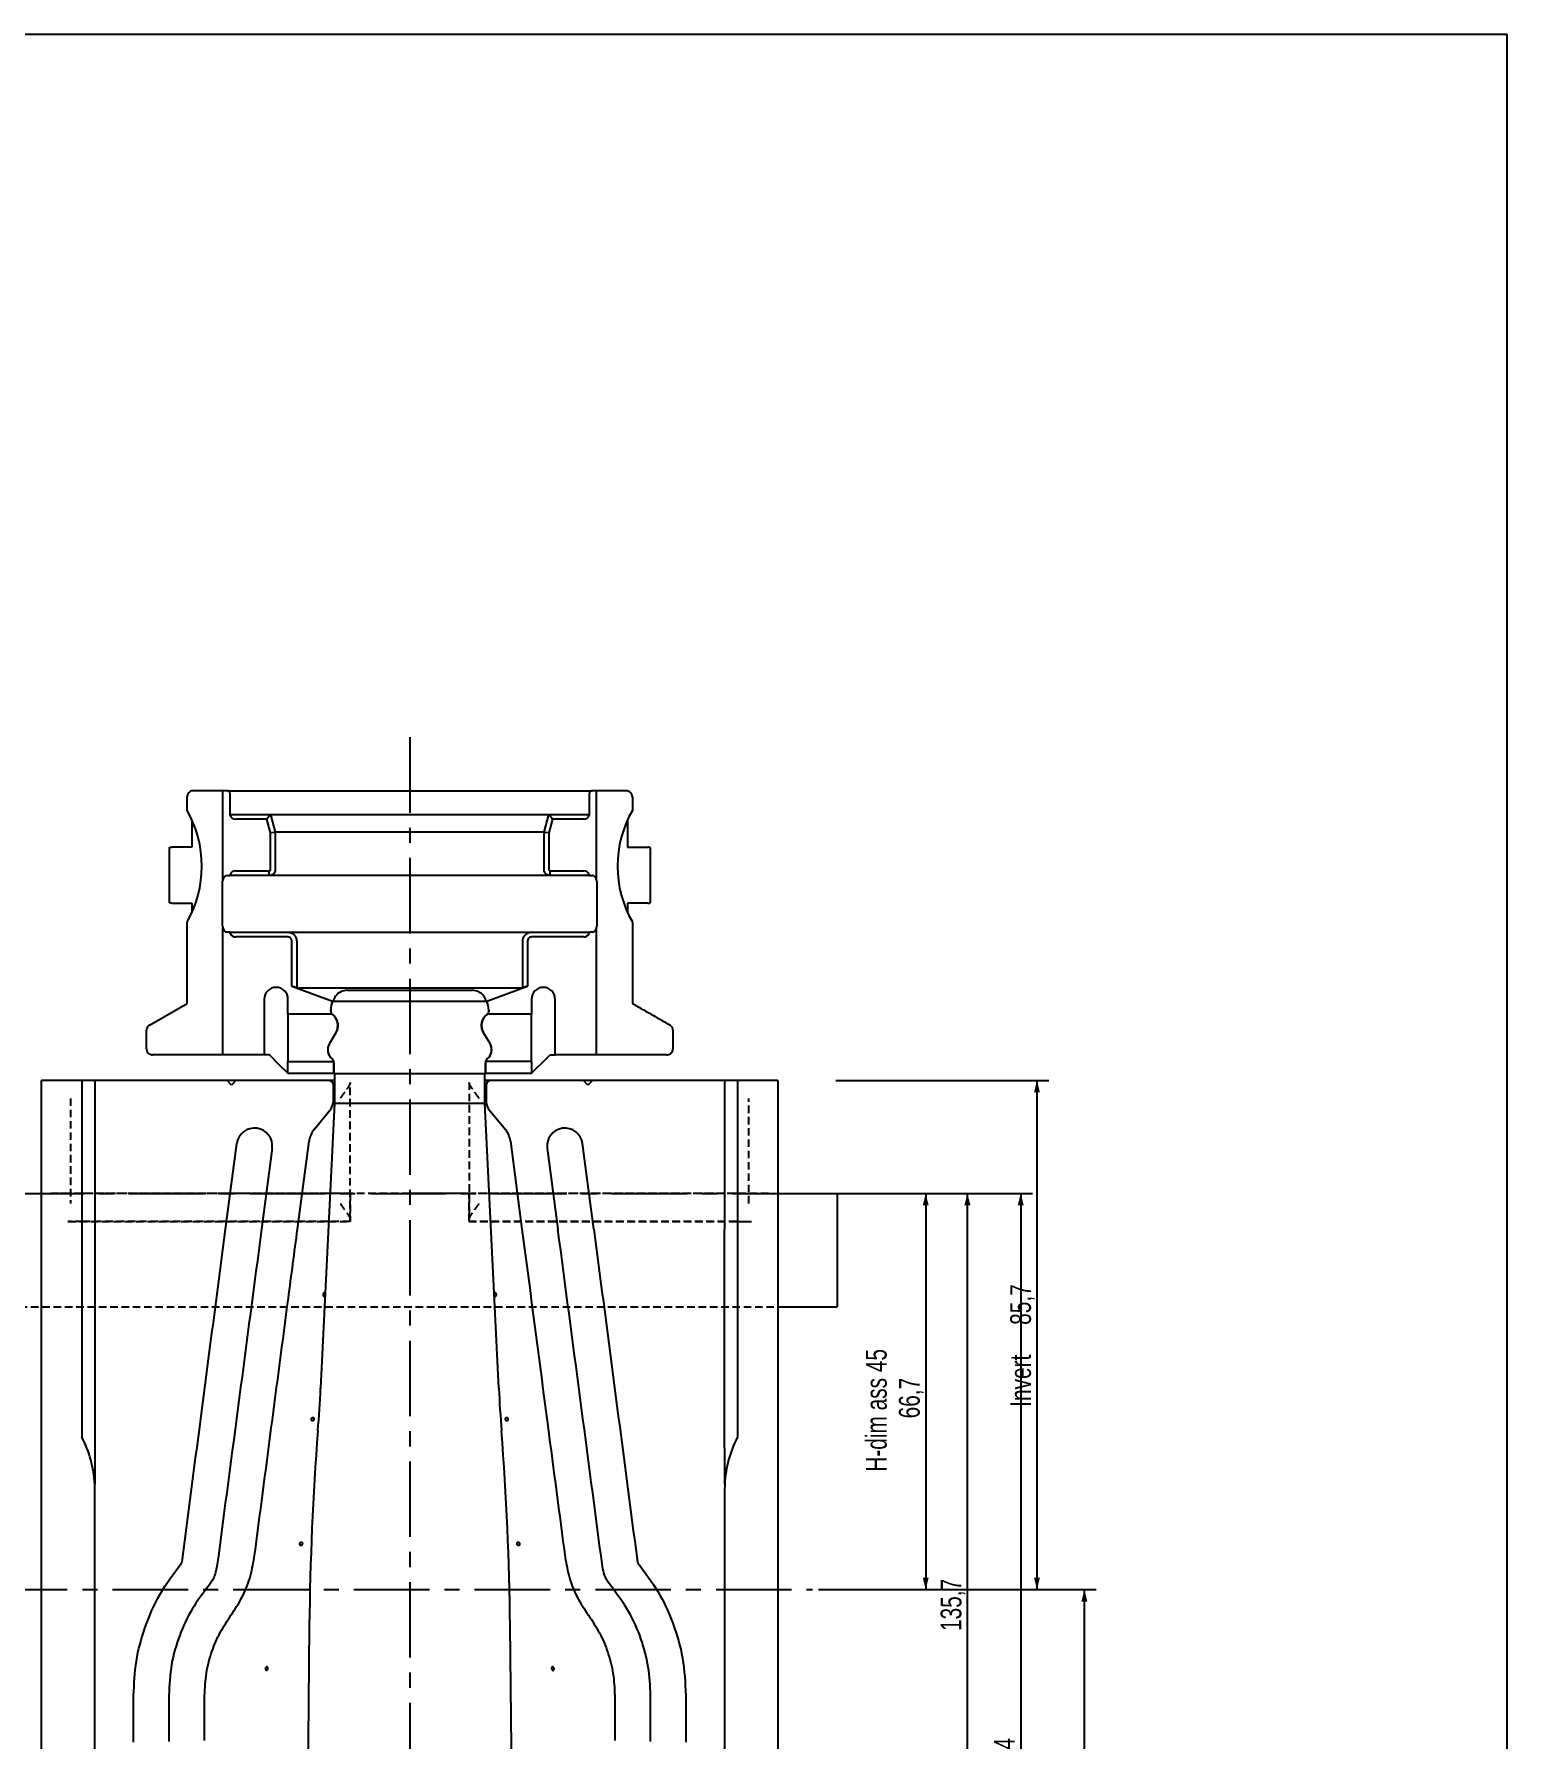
# Model space of a CAD drawing. Header units: millimetres. Extents: x 8 to 832, y 8 to 585.
# Drawn here: x 584 to 832, y 297.8 to 585 of the extents above; entities that cross this region are included whole.
import ezdxf

# ---------------------------------------------------------------- set-up
doc = ezdxf.new("R2010")
doc.units = ezdxf.units.MM
doc.linetypes.add('CENTERX2', pattern=[20.32, 12.7, -2.54, 2.54, -2.54])
doc.linetypes.add('HIDDEN', pattern=[1.905, 1.27, -0.635])
for name, color, linetype in [('CENTERLINE', 4, 'CENTERX2'), ('DIMENSIONS', 2, 'Continuous'), ('HIDDEN', 3, 'HIDDEN')]:
    doc.layers.add(name, color=color, linetype=linetype)
doc.layers.add('OUTLINE', color=7, linetype='Continuous', lineweight=25)
doc.styles.add('SLDTEXTSTYLE0', font='TXT', dxfattribs={"width": 0.75})
doc.dimstyles.new('SLDDIMSTYLE0', dxfattribs={"dimtxt": 3.5, "dimasz": 2, "dimexe": 0, "dimexo": 0.0625, "dimgap": 0.875, "dimtad": 1, "dimrnd": 1e-09, "dimzin": 12, "dimdsep": 46, "dimtxsty": 'SLDTEXTSTYLE0', "dimsah": 1, "dimcen": 0.09, "dimadec": 0, "dimazin": 3, "dimtfac": 1, "dimtofl": 0, "dimtmove": 0, "dimatfit": 3, "dimfxl": 0, "dimfrac": 2, "dimtolj": 1, "dimtzin": 12, "dimarcsym": 0})

# ---------------------------------------------------------------- blocks, each defined once
blk = doc.blocks.new('_D_2')
at = {"layer": 'DIMENSIONS'}
for p, q in [((710.25, 389.81), (736.15, 389.81)), ((734.15, 389.81), (734.15, 323.11)), ((716.11, 323.11), (736.15, 323.11))]:
    blk.add_line(p, q, dxfattribs=at)
for points in [[(734.15, 389.81), (733.65, 387.81), (734.65, 387.81)], [(734.15, 323.11), (734.65, 325.11), (733.65, 325.11)]]:
    blk.add_solid(points, dxfattribs=at)
at = {"layer": 'DIMENSIONS', "char_height": 3.5, "attachment_point": 1, "rotation": 90, "style": 'SLDTEXTSTYLE0'}
for s, insert in [('H-dim ass 45', (724.08, 342.95)), ('66,7', (729.64, 351.94))]:
    blk.add_mtext(s, dxfattribs=dict(at, insert=insert))
blk = doc.blocks.new('_D_5')
at = {"layer": 'DIMENSIONS'}
for p, q in [((716.11, 323.11), (762.87, 323.11)), ((760.87, 115.91), (760.87, 323.11)), ((710.27, 115.91), (762.87, 115.91))]:
    blk.add_line(p, q, dxfattribs=at)
for points in [[(760.87, 323.11), (760.37, 321.11), (761.37, 321.11)], [(760.87, 115.91), (761.37, 117.91), (760.37, 117.91)]]:
    blk.add_solid(points, dxfattribs=at)
at = {"layer": 'DIMENSIONS', "char_height": 3.5, "attachment_point": 1, "rotation": 90, "style": 'SLDTEXTSTYLE0'}
for s, insert in [('max 303', (750.8, 210.48)), ('207,2', (756.35, 213.69))]:
    blk.add_mtext(s, dxfattribs=dict(at, insert=insert))
blk = doc.blocks.new('_D_6')
at = {"layer": 'DIMENSIONS'}
for p, q in [((720.25, 389.81), (752.15, 389.81)), ((750.15, 389.81), (750.15, 243.41)), ((720.25, 243.41), (752.15, 243.41))]:
    blk.add_line(p, q, dxfattribs=at)
for points in [[(750.15, 389.81), (749.65, 387.81), (750.65, 387.81)], [(750.15, 243.41), (750.65, 245.41), (749.65, 245.41)]]:
    blk.add_solid(points, dxfattribs=at)
at = {"layer": 'DIMENSIONS', "insert": (745.64, 289.35), "char_height": 3.5, "attachment_point": 1, "rotation": 90, "style": 'SLDTEXTSTYLE0'}
blk.add_mtext('146,4', dxfattribs=at)
blk = doc.blocks.new('_D_7')
at = {"layer": 'DIMENSIONS'}
for p, q in [((710.25, 389.81), (743.17, 389.81)), ((741.17, 254.11), (741.17, 389.81)), ((648.27, 254.11), (743.17, 254.11))]:
    blk.add_line(p, q, dxfattribs=at)
for points in [[(741.17, 389.81), (740.67, 387.81), (741.67, 387.81)], [(741.17, 254.11), (741.67, 256.11), (740.67, 256.11)]]:
    blk.add_solid(points, dxfattribs=at)
at = {"layer": 'DIMENSIONS', "insert": (736.66, 316.14), "char_height": 3.5, "attachment_point": 1, "rotation": 90, "style": 'SLDTEXTSTYLE0'}
blk.add_mtext('135,7', dxfattribs=at)
blk = doc.blocks.new('_D_10')
at = {"layer": 'DIMENSIONS'}
for p, q in [((719.01, 408.81), (754.88, 408.81)), ((752.88, 408.81), (752.88, 323.11)), ((727.29, 323.11), (754.88, 323.11))]:
    blk.add_line(p, q, dxfattribs=at)
for points in [[(752.88, 408.81), (752.38, 406.81), (753.38, 406.81)], [(752.88, 323.11), (753.38, 325.11), (752.38, 325.11)]]:
    blk.add_solid(points, dxfattribs=at)
at = {"layer": 'DIMENSIONS', "char_height": 3.5, "attachment_point": 1, "rotation": 90, "style": 'SLDTEXTSTYLE0'}
for s, insert in [('85,7', (748.37, 367.69)), ('Invert', (748.37, 353.89))]:
    blk.add_mtext(s, dxfattribs=dict(at, insert=insert))

msp = doc.modelspace()

# ---------------------------------------------------------------- linework, layer by layer
at = {"layer": 'CENTERLINE'}
for p, q in [((647.272, 466.611), (647.272, 109.712)), ((457.772, 389.812), (709.247, 389.812)), ((129.887, 323.112), (715.108, 323.112))]:
    msp.add_line(p, q, dxfattribs=at)
at = {"layer": 'HIDDEN'}
for p, q in [((637.272, 385.41), (637.272, 408.513)), ((657.272, 408.513), (657.272, 385.41)), ((590.161, 405.812), (590.161, 388.112)), ((704.383, 388.112), (704.383, 405.812)), ((647.272, 389.812), (586.859, 389.812)), ((589.708, 389.812), (586.859, 389.812)), ((589.708, 389.812), (592.261, 389.812)), ((637.272, 389.812), (592.261, 389.812)), ((619.537, 389.812), (614.996, 389.812)), ((637.272, 389.812), (637.272, 385.112)), ((647.272, 389.812), (637.272, 389.812)), ((707.686, 389.812), (647.272, 389.812)), ((657.272, 389.812), (647.272, 389.812)), ((657.272, 385.112), (657.272, 389.812)), ((702.283, 389.812), (657.272, 389.812)), ((702.283, 389.812), (704.836, 389.812)), ((707.686, 389.812), (704.836, 389.812)), ((592.261, 385.112), (589.703, 385.112)), ((589.708, 385.112), (589.763, 385.112)), ((589.763, 385.112), (637.272, 385.112)), ((637.272, 385.112), (592.261, 385.112)), ((702.283, 385.112), (657.272, 385.112)), ((657.272, 385.112), (704.782, 385.112)), ((702.283, 385.112), (704.842, 385.112)), ((704.782, 385.112), (704.836, 385.112)), ((457.772, 370.712), (709.247, 370.712))]:
    msp.add_line(p, q, dxfattribs=at)
for points, knots in [([(637.272, 408.513), (637.253, 408.414), (637.209, 408.191), (636.866, 407.632), (636.299, 406.827), (635.819, 406.173), (635.565, 405.815), (635.563, 405.812)], [0, 0, 0, 0, 0.1603402, 0.362629, 0.6473814, 0.9970766, 1, 1, 1, 1]), ([(658.981, 405.812), (658.979, 405.815), (658.726, 406.173), (658.246, 406.827), (657.679, 407.632), (657.336, 408.191), (657.292, 408.414), (657.272, 408.513)], [0, 0, 0, 0, 0.0029234, 0.3526186, 0.637371, 0.8396598, 1, 1, 1, 1]), ([(635.563, 388.112), (635.565, 388.109), (635.819, 387.75), (636.299, 387.096), (636.866, 386.291), (637.209, 385.732), (637.253, 385.509), (637.272, 385.41)], [0, 0, 0, 0, 0.0029234, 0.3526187, 0.6373719, 0.8396608, 1, 1, 1, 1]), ([(657.272, 385.41), (657.292, 385.509), (657.336, 385.732), (657.679, 386.291), (658.246, 387.096), (658.726, 387.75), (658.979, 388.109), (658.981, 388.112)], [0, 0, 0, 0, 0.1603392, 0.3626281, 0.6473813, 0.9970766, 1, 1, 1, 1])]:
    msp.add_open_spline(points, degree=3, knots=knots, dxfattribs=at)
at = {"layer": 'OUTLINE'}
for p, q in [((8, 585), (832, 585)), ((832, 585), (832, 8)), ((615.816, 457.612), (610.791, 457.612)), ((615.816, 442.614), (615.816, 457.612)), ((616.581, 457.612), (615.816, 457.612)), ((616.581, 457.612), (677.964, 457.612)), ((617.03, 453.478), (617.03, 457.112)), ((677.515, 457.112), (677.515, 453.478)), ((678.728, 457.612), (677.964, 457.612)), ((678.728, 442.614), (678.728, 457.612)), ((683.754, 457.612), (678.728, 457.612)), ((609.785, 454.31), (609.785, 456.612)), ((684.76, 456.612), (684.76, 454.31)), ((610.59, 452.728), (610.59, 448.112)), ((617.033, 453.47), (617.03, 453.478)), ((617.033, 453.612), (623.832, 453.612)), ((623.218, 452.812), (617.973, 452.812)), ((623.838, 453.586), (623.218, 452.812)), ((623.836, 450.506), (623.218, 452.812)), ((623.832, 453.612), (670.713, 453.612)), ((623.838, 453.586), (624.636, 450.612)), ((669.909, 450.612), (670.707, 453.586)), ((671.327, 452.812), (670.707, 453.586)), ((671.327, 452.812), (670.709, 450.506)), ((670.713, 453.612), (677.512, 453.612)), ((676.572, 452.812), (671.327, 452.812)), ((677.515, 453.478), (677.512, 453.47)), ((683.955, 452.728), (683.955, 448.112)), ((606.772, 448.017), (606.772, 438.756)), ((610.59, 448.112), (607.206, 448.112)), ((624.636, 450.608), (623.836, 450.506)), ((623.836, 444.332), (623.836, 450.506)), ((624.636, 450.612), (624.636, 450.608)), ((669.909, 450.612), (624.636, 450.612)), ((624.636, 450.608), (624.636, 444.332)), ((669.909, 450.608), (669.909, 450.612)), ((670.709, 450.506), (669.909, 450.608)), ((669.909, 444.332), (669.909, 450.608)), ((670.709, 450.506), (670.709, 444.332)), ((683.955, 448.112), (687.339, 448.112)), ((687.772, 448.017), (687.772, 438.756)), ((615.816, 442.614), (615.775, 442.332)), ((615.775, 434.812), (615.775, 442.332)), ((616.581, 443.332), (616.981, 443.332)), ((616.981, 443.332), (617.033, 443.474)), ((623.636, 443.332), (616.981, 443.332)), ((617.973, 444.132), (623.636, 444.132)), ((623.636, 443.332), (623.636, 444.132)), ((670.909, 443.332), (623.636, 443.332)), ((670.909, 443.332), (670.909, 444.132)), ((670.909, 444.132), (676.572, 444.132)), ((677.564, 443.332), (670.909, 443.332)), ((677.512, 443.474), (677.564, 443.332)), ((677.564, 443.332), (677.964, 443.332)), ((678.769, 442.332), (678.769, 434.812)), ((607.206, 438.662), (610.59, 438.662)), ((610.59, 438.662), (610.59, 437.095)), ((687.339, 438.662), (683.955, 438.662)), ((683.955, 438.662), (683.955, 437.095)), ((609.785, 421.802), (609.785, 435.513)), ((615.816, 413.162), (615.816, 434.529)), ((616.962, 433.812), (616.581, 433.812)), ((617.033, 433.625), (616.962, 433.812)), ((616.962, 433.812), (626.74, 433.812)), ((626.74, 433.812), (667.805, 433.812)), ((667.805, 433.812), (677.583, 433.812)), ((677.583, 433.812), (677.512, 433.625)), ((677.964, 433.812), (677.583, 433.812)), ((678.728, 413.162), (678.728, 434.529)), ((684.76, 435.513), (684.76, 421.802)), ((626.74, 432.993), (617.973, 432.993)), ((627.422, 424.709), (627.422, 432.312)), ((628.24, 432.312), (628.24, 424.418)), ((666.305, 424.418), (666.305, 432.312)), ((667.122, 432.312), (667.122, 424.709)), ((676.572, 432.993), (667.805, 432.993)), ((622.772, 422.512), (622.772, 413.162)), ((626.772, 420.012), (626.772, 422.512)), ((628.24, 424.418), (627.422, 424.709)), ((627.422, 424.709), (634.285, 422.212)), ((628.24, 424.418), (666.305, 424.418)), ((634.285, 422.212), (660.26, 422.212)), ((636.735, 424.012), (647.272, 424.012)), ((647.272, 424.012), (657.81, 424.012)), ((660.26, 422.212), (667.122, 424.709)), ((667.122, 424.709), (666.305, 424.418)), ((667.772, 422.512), (667.772, 420.012)), ((671.772, 413.162), (671.772, 422.512)), ((603.455, 418.164), (609.785, 421.802)), ((634.201, 420.012), (626.772, 420.012)), ((626.772, 420.012), (626.772, 412.012)), ((633.972, 420.662), (633.972, 420.433)), ((633.972, 420.433), (633.972, 420.662)), ((634.201, 420.012), (634.201, 420.012)), ((667.772, 420.012), (660.344, 420.012)), ((660.344, 420.012), (660.344, 420.012)), ((660.572, 420.433), (660.572, 420.662)), ((660.572, 420.662), (660.572, 420.433)), ((667.772, 412.012), (667.772, 420.012)), ((602.952, 414.162), (602.952, 417.298)), ((634.836, 416.858), (633.753, 415.032)), ((660.792, 415.032), (659.709, 416.858)), ((691.592, 417.298), (691.592, 414.162)), ((615.816, 413.162), (603.957, 413.162)), ((617.033, 413.162), (615.816, 413.162)), ((617.973, 413.162), (617.033, 413.162)), ((622.772, 413.162), (617.973, 413.162)), ((623.643, 413.162), (622.772, 413.162)), ((626.772, 412.012), (634.5, 412.012)), ((626.772, 410.012), (626.772, 412.012)), ((634.501, 412.012), (634.5, 412.012)), ((634.522, 411.826), (634.522, 410.012)), ((634.522, 410.012), (634.522, 411.826)), ((660.022, 410.012), (660.022, 411.826)), ((660.022, 411.826), (660.022, 410.012)), ((660.044, 412.012), (660.044, 412.012)), ((667.772, 412.012), (660.044, 412.012)), ((667.772, 412.012), (667.772, 410.012)), ((670.901, 413.162), (671.772, 413.162)), ((676.572, 413.162), (671.772, 413.162)), ((677.512, 413.162), (676.572, 413.162)), ((678.728, 413.162), (677.512, 413.162)), ((690.588, 413.162), (678.728, 413.162)), ((585.297, 145.863), (585.297, 408.812)), ((592.089, 408.812), (585.297, 408.812)), ((592.089, 408.812), (592.089, 348.812)), ((594.272, 408.812), (592.089, 408.812)), ((594.272, 408.812), (594.272, 383.812)), ((616.522, 408.812), (594.272, 408.812)), ((617.272, 408.062), (616.522, 408.812)), ((618.022, 408.812), (616.522, 408.812)), ((618.022, 408.812), (617.272, 408.062)), ((633.622, 408.812), (618.022, 408.812)), ((634.522, 410.012), (626.772, 410.012)), ((634.622, 408.812), (633.622, 408.812)), ((634.422, 405.412), (634.422, 408.012)), ((634.522, 410.012), (660.022, 410.012)), ((634.622, 410.012), (634.622, 405.012)), ((659.922, 405.012), (659.922, 410.012)), ((660.922, 408.812), (659.927, 408.812)), ((667.772, 410.012), (660.022, 410.012)), ((660.122, 408.012), (660.122, 405.412)), ((676.522, 408.812), (660.922, 408.812)), ((671.115, 408.812), (671.115, 408.824)), ((677.272, 408.062), (676.522, 408.812)), ((678.022, 408.812), (676.522, 408.812)), ((678.022, 408.812), (677.272, 408.062)), ((700.272, 408.812), (678.022, 408.812)), ((700.272, 408.812), (700.272, 383.812)), ((702.456, 408.812), (700.272, 408.812)), ((702.456, 408.812), (702.456, 348.812)), ((709.247, 408.812), (702.456, 408.812)), ((709.247, 408.812), (709.247, 135.913)), ((634.622, 405.012), (632.272, 357.012)), ((634.622, 405.012), (659.922, 405.012)), ((662.272, 357.012), (659.922, 405.012)), ((631.168, 400.569), (633.882, 403.894)), ((660.663, 403.894), (663.377, 400.569)), ((616.273, 383.812), (618.165, 398.203)), ((624.114, 397.42), (622.324, 383.812)), ((628.376, 383.812), (630.322, 398.612)), ((664.222, 398.612), (666.169, 383.812)), ((670.431, 397.42), (672.22, 383.812)), ((678.272, 383.812), (676.379, 398.203)), ((709.247, 389.812), (719.247, 389.812)), ((709.247, 389.812), (709.247, 370.712)), ((719.247, 389.812), (719.247, 370.712)), ((709.247, 370.712), (719.247, 370.712)), ((594.272, 339.724), (594.24, 340.869)), ((594.272, 204.951), (594.272, 339.724)), ((700.305, 340.869), (700.272, 339.724)), ((700.272, 339.724), (700.272, 204.951)), ((630.372, 317.012), (629.872, 269.012)), ((664.672, 269.012), (664.172, 317.012)), ((612.748, 297.812), (612.748, 305.312)), ((681.797, 305.312), (681.797, 297.812)), ((600.788, 297.418), (600.783, 297.812)), ((606.711, 297.812), (606.714, 297.556)), ((612.749, 297.696), (612.748, 297.812)), ((681.797, 297.812), (681.796, 297.696)), ((687.831, 297.556), (687.833, 297.812)), ((693.761, 297.812), (693.757, 297.418))]:
    msp.add_line(p, q, dxfattribs=at)
at = {"layer": 'OUTLINE', "flags": 128}
for points in [[(626.772, 410.036), (625.209, 411.598), (623.643, 413.162)], [(667.772, 410.036), (670.518, 412.779), (670.901, 413.162)]]:
    msp.add_lwpolyline(points, dxfattribs=at)
at = {"layer": 'OUTLINE'}
for centre, radius, start, end in [((593.272, 444.912), 19, 330.35363, 29.64637), ((701.272, 444.912), 19, 150.35363, 209.64637), ((647.272, 452.812), 30.25, 178.48456, 178.73715), ((617.973, 453.812), 1, 200, 270), ((676.572, 453.812), 1, 270, 340), ((647.272, 452.812), 30.25, 1.26285, 1.51544), ((617.973, 443.132), 1, 90, 160), ((676.572, 443.132), 1, 20, 90), ((624.772, 422.512), 2, 0, 180), ((637.972, 420.662), 4, 157.20097, 180), ((638.022, 420.662), 4, 143.57643, 157.20097), ((636.735, 421.612), 2.4, 90, 143.57643), ((657.81, 421.612), 2.4, 36.42357, 90), ((656.522, 420.662), 4, 22.79903, 36.42357), ((656.572, 420.662), 4, 0, 22.79903), ((669.772, 422.512), 2, 0, 180), ((634.472, 420.433), 0.5, 180, 234.1117), ((632.772, 418.083), 2.4, 329.308, 54.1117), ((632.772, 418.083), 2.4, 53.46808, 54.1117), ((661.772, 418.083), 2.4, 125.8883, 210.692), ((661.772, 418.083), 2.4, 125.8883, 126.53192), ((660.072, 420.433), 0.5, 305.8883, 0), ((635.472, 414.012), 2, 149.308, 231.31781), ((659.072, 414.012), 2, 308.68219, 30.692), ((633.722, 411.826), 0.8, 0, 51.31781), ((633.722, 411.826), 0.8, 0, 13.42584), ((660.822, 411.826), 0.8, 128.68219, 180), ((660.822, 411.826), 0.8, 166.57416, 180), ((633.622, 408.012), 0.8, 0, 90), ((660.922, 408.012), 0.8, 90, 180), ((632.022, 405.412), 2.4, 320.77682, 0), ((662.522, 405.412), 2.4, 180, 219.22318), ((621.14, 397.812), 3, 352.5082, 172.5082), ((634.189, 398.103), 3.9, 140.77682, 172.5082), ((660.356, 398.103), 3.9, 7.4918, 39.22318), ((673.405, 397.812), 3, 7.4918, 187.4918), ((382.571, 369.237), 250, 355.55297, 357.19713), ((911.973, 369.237), 250, 182.80287, 184.44703), ((574.272, 339.724), 20, 3.28254, 27.02493), ((1119.618, 311.915), 489.273, 175.55297, 179.40319), ((174.926, 311.915), 489.273, 0.59681, 4.44703), ((720.272, 339.724), 20, 152.97507, 176.71746)]:
    msp.add_arc(centre, radius, start, end, dxfattribs=at)
for centre, major_axis, ratio, start_param, end_param in [((647.272, 459.52), (0, 25.037), 0.963433, 1.8090403, 1.8100895), ((647.272, 459.52), (0, 25.037), 0.963433, 4.4730958, 4.474145), ((617.973, 433.953), (1, 0), 0.9596977, 3.4906585, 4.712389), ((676.572, 433.953), (1, 0), 0.9596977, 4.712389, 5.9341195), ((15330.798, 277.337), (0, 40488.411), 0.3639702, 1.5681666, 1.5692272), ((-10339.937, 277.337), (5731.726, 40459.843), 0.2653135, 4.7512027, 4.7525866), ((11550.53, 277.337), (5731.726, 40459.843), 0.2653135, 1.6057344, 1.6071374), ((-10255.985, 277.337), (-5731.726, 40459.843), 0.2653135, 4.6760479, 4.6774509), ((11634.481, 277.337), (-5731.726, 40459.843), 0.2653135, 1.5305987, 1.5319826), ((-14036.253, 277.337), (0, 40488.411), 0.3639702, 4.7139581, 4.7150187), ((-10248.052, 277.337), (0, 40488.411), 0.2679492, 4.7128947, 4.7130799), ((11455.547, 277.337), (0, 40488.411), 0.2679492, 1.5701054, 1.5702906), ((-10161.002, 277.337), (0, 40488.411), 0.2679492, 4.7128947, 4.7130799), ((11542.597, 277.337), (0, 40488.411), 0.2679492, 1.5701054, 1.5702906)]:
    msp.add_ellipse(centre, major_axis=major_axis, ratio=ratio, start_param=start_param, end_param=end_param, dxfattribs=at)
for points, knots in [([(610.791, 457.612), (610.709, 457.606), (610.514, 457.592), (610.225, 457.461), (609.975, 457.227), (609.814, 456.93), (609.795, 456.715), (609.785, 456.612)], [0, 0, 0, 0, 0.1565275, 0.3730877, 0.5890315, 0.8038336, 1, 1, 1, 1]), ([(617.03, 457.112), (617.029, 457.134), (617.027, 457.186), (617.008, 457.272), (616.952, 457.406), (616.807, 457.57), (616.672, 457.595), (616.581, 457.612)], [0, 0, 0, 0, 0.0459092, 0.1035213, 0.2017487, 0.4663734, 1, 1, 1, 1]), ([(677.964, 457.612), (677.866, 457.594), (677.746, 457.573), (677.611, 457.422), (677.56, 457.335), (677.528, 457.236), (677.516, 457.168), (677.515, 457.124), (677.515, 457.112)], [0, 0, 0, 0, 0.5678128, 0.7011192, 0.8522996, 0.9128725, 0.9741116, 1, 1, 1, 1]), ([(684.76, 456.612), (684.756, 456.677), (684.745, 456.854), (684.652, 457.088), (684.477, 457.325), (684.24, 457.508), (683.971, 457.601), (683.806, 457.609), (683.754, 457.612)], [0, 0, 0, 0, 0.1249925, 0.3377064, 0.4691435, 0.6843905, 0.8995952, 1, 1, 1, 1]), ([(606.772, 448.017), (606.823, 448.038), (606.962, 448.095), (607.112, 448.105), (607.206, 448.112)], [0, 0, 0, 0, 0.3692742, 1, 1, 1, 1]), ([(687.772, 448.017), (687.763, 448.021), (687.649, 448.072), (687.501, 448.108), (687.362, 448.111), (687.339, 448.112)], [0, 0, 0, 0, 0.06852679, 0.84040989, 1, 1, 1, 1]), ([(616.581, 443.332), (616.445, 443.313), (616.244, 443.285), (616.006, 443.054), (615.88, 442.848), (615.832, 442.672), (615.816, 442.614)], [0, 0, 0, 0, 0.490745, 0.7226476, 0.9084346, 1, 1, 1, 1]), ([(624.636, 444.332), (624.622, 444.204), (624.601, 444.01), (624.476, 443.778), (624.323, 443.588), (624.117, 443.442), (623.871, 443.348), (623.718, 443.337), (623.636, 443.332)], [0, 0, 0, 0, 0.2421282, 0.3691235, 0.4996905, 0.7074159, 0.8432018, 1, 1, 1, 1]), ([(623.636, 444.132), (623.662, 444.135), (623.715, 444.141), (623.781, 444.187), (623.827, 444.253), (623.833, 444.305), (623.836, 444.332)], [0, 0, 0, 0, 0.2505614, 0.5002235, 0.7500048, 1, 1, 1, 1]), ([(670.909, 443.332), (670.827, 443.337), (670.674, 443.348), (670.428, 443.442), (670.222, 443.588), (670.069, 443.778), (669.944, 444.01), (669.923, 444.204), (669.909, 444.332)], [0, 0, 0, 0, 0.15664311, 0.2922997, 0.49985475, 0.6305454, 0.75765244, 1, 1, 1, 1]), ([(670.709, 444.332), (670.712, 444.305), (670.718, 444.253), (670.764, 444.187), (670.83, 444.141), (670.883, 444.135), (670.909, 444.132)], [0, 0, 0, 0, 0.2505534, 0.5001991, 0.7500033, 1, 1, 1, 1]), ([(678.728, 442.614), (678.701, 442.705), (678.628, 442.944), (678.387, 443.228), (678.153, 443.326), (677.987, 443.331), (677.964, 443.332)], [0, 0, 0, 0, 0.1492822, 0.3941452, 0.9166206, 1, 1, 1, 1]), ([(678.769, 442.332), (678.768, 442.372), (678.765, 442.468), (678.742, 442.561), (678.728, 442.614)], [0, 0, 0, 0, 0.4206569, 1, 1, 1, 1]), ([(607.206, 438.662), (607.092, 438.671), (606.942, 438.684), (606.805, 438.742), (606.772, 438.756)], [0, 0, 0, 0, 0.76309612, 1, 1, 1, 1]), ([(687.339, 438.662), (687.394, 438.664), (687.543, 438.67), (687.683, 438.722), (687.772, 438.756)], [0, 0, 0, 0, 0.3675517, 1, 1, 1, 1]), ([(615.775, 434.812), (615.776, 434.774), (615.779, 434.678), (615.802, 434.585), (615.816, 434.529)], [0, 0, 0, 0, 0.3922887, 1, 1, 1, 1]), ([(615.816, 434.529), (615.844, 434.438), (615.917, 434.199), (616.158, 433.915), (616.391, 433.817), (616.558, 433.812), (616.581, 433.812)], [0, 0, 0, 0, 0.1492801, 0.3941447, 0.9166184, 1, 1, 1, 1]), ([(626.74, 433.812), (626.863, 433.803), (627.059, 433.789), (627.432, 433.663), (627.825, 433.401), (628.172, 432.901), (628.217, 432.508), (628.24, 432.312)], [0, 0, 0, 0, 0.1568688, 0.2507684, 0.5002319, 0.7496499, 1, 1, 1, 1]), ([(666.305, 432.312), (666.327, 432.508), (666.373, 432.9), (666.719, 433.4), (667.112, 433.663), (667.485, 433.789), (667.682, 433.803), (667.805, 433.812)], [0, 0, 0, 0, 0.2497893, 0.4993142, 0.7486663, 0.8428333, 1, 1, 1, 1]), ([(677.964, 433.812), (678.1, 433.83), (678.301, 433.858), (678.539, 434.09), (678.665, 434.295), (678.712, 434.471), (678.728, 434.529)], [0, 0, 0, 0, 0.4907458, 0.7226456, 0.9084345, 1, 1, 1, 1]), ([(678.728, 434.529), (678.742, 434.585), (678.766, 434.678), (678.768, 434.774), (678.769, 434.812)], [0, 0, 0, 0, 0.6077113, 1, 1, 1, 1]), ([(627.422, 432.312), (627.412, 432.401), (627.391, 432.58), (627.233, 432.805), (627.008, 432.963), (626.829, 432.983), (626.74, 432.993)], [0, 0, 0, 0, 0.2505544, 0.5002247, 0.7500069, 1, 1, 1, 1]), ([(667.805, 432.993), (667.715, 432.983), (667.536, 432.962), (667.311, 432.805), (667.153, 432.58), (667.133, 432.401), (667.122, 432.312)], [0, 0, 0, 0, 0.2505569, 0.5002342, 0.7500087, 1, 1, 1, 1]), ([(634.201, 420.012), (634.353, 419.881), (634.633, 419.641), (634.979, 419.099), (635.194, 418.417), (635.179, 417.59), (634.95, 417.101), (634.836, 416.858)], [0, 0, 0, 0, 0.1698523, 0.3134917, 0.5429843, 0.7724781, 1, 1, 1, 1]), ([(659.708, 416.858), (659.661, 416.945), (659.485, 417.269), (659.334, 417.902), (659.401, 418.618), (659.657, 419.279), (659.981, 419.721), (660.267, 419.95), (660.344, 420.012)], [0, 0, 0, 0, 0.08460535, 0.31402906, 0.54345254, 0.68704252, 0.91646678, 1, 1, 1, 1]), ([(684.76, 421.802), (685.398, 421.435), (686.899, 420.573), (689.01, 419.36), (690.481, 418.514), (691.09, 418.164)], [0, 0, 0, 0, 0.3026142, 0.7113041, 1, 1, 1, 1]), ([(603.455, 418.164), (603.436, 418.153), (603.32, 418.083), (603.139, 417.909), (602.981, 417.614), (602.962, 417.4), (602.952, 417.298)], [0, 0, 0, 0, 0.0635735, 0.3871929, 0.7095847, 1, 1, 1, 1]), ([(691.592, 417.298), (691.583, 417.399), (691.569, 417.57), (691.452, 417.83), (691.296, 418.03), (691.146, 418.128), (691.09, 418.164)], [0, 0, 0, 0, 0.2890176, 0.4874761, 0.8093903, 1, 1, 1, 1]), ([(602.952, 414.162), (602.953, 414.15), (602.954, 414.026), (603.004, 413.791), (603.179, 413.499), (603.442, 413.282), (603.717, 413.175), (603.893, 413.165), (603.957, 413.162)], [0, 0, 0, 0, 0.022777, 0.2361976, 0.4496576, 0.6636742, 0.878532, 1, 1, 1, 1]), ([(633.753, 415.032), (633.677, 414.88), (633.502, 414.527), (633.439, 413.897), (633.59, 413.233), (633.89, 412.745), (634.14, 412.523), (634.222, 412.45)], [0, 0, 0, 0, 0.177645, 0.4131606, 0.6486787, 0.8841939, 1, 1, 1, 1]), ([(660.322, 412.45), (660.48, 412.604), (660.8, 412.915), (661.056, 413.551), (661.092, 414.146), (660.988, 414.649), (660.858, 414.903), (660.792, 415.032)], [0, 0, 0, 0, 0.2297481, 0.4652389, 0.7007253, 0.8481112, 1, 1, 1, 1]), ([(690.588, 413.162), (690.623, 413.163), (690.772, 413.168), (691.028, 413.242), (691.276, 413.415), (691.463, 413.646), (691.573, 413.891), (691.587, 414.082), (691.592, 414.162)], [0, 0, 0, 0, 0.0677665, 0.2836767, 0.4993723, 0.6350867, 0.8486214, 1, 1, 1, 1]), ([(621.106, 328.528), (623.017, 343.063), (625.441, 361.491), (627.864, 379.919), (628.376, 383.812)], [0, 0, 0, 0, 0.78874538, 1, 1, 1, 1]), ([(666.169, 383.812), (667.622, 372.762), (670.045, 354.334), (672.468, 335.906), (673.439, 328.528)], [0, 0, 0, 0, 0.5995891, 1, 1, 1, 1]), ([(633.056, 373.019), (633.051, 373.028), (633.034, 373.063), (632.984, 373.098), (632.914, 373.115), (632.841, 373.097), (632.774, 373.047), (632.719, 372.97), (632.684, 372.875), (632.671, 372.774), (632.683, 372.676), (632.718, 372.594), (632.771, 372.537), (632.839, 372.51), (632.912, 372.517), (632.982, 372.556), (633.019, 372.603), (633.037, 372.626)], [0, 0, 0, 0, 0.0250604, 0.0949744, 0.1648903, 0.2347983, 0.3046969, 0.374612, 0.4445259, 0.5144339, 0.5843396, 0.6542441, 0.7241614, 0.7940751, 0.8639819, 0.9338822, 1, 1, 1, 1]), ([(661.859, 372.683), (661.864, 372.715), (661.874, 372.778), (661.859, 372.881), (661.823, 372.974), (661.768, 373.05), (661.7, 373.098), (661.627, 373.115), (661.558, 373.096), (661.509, 373.061), (661.493, 373.027), (661.489, 373.019)], [0, 0, 0, 0, 0.12041691, 0.24083532, 0.3612499, 0.48166646, 0.60210376, 0.7225361, 0.84294465, 0.96335947, 1, 1, 1, 1]), ([(661.508, 372.631), (661.514, 372.62), (661.537, 372.581), (661.592, 372.537), (661.664, 372.51), (661.736, 372.517), (661.798, 372.558), (661.839, 372.618), (661.854, 372.665), (661.859, 372.683)], [0, 0, 0, 0, 0.0678809, 0.2335507, 0.3992084, 0.5648637, 0.7305107, 0.8961659, 1, 1, 1, 1]), ([(630.755, 351.621), (630.77, 351.597), (630.8, 351.55), (630.865, 351.515), (630.937, 351.511), (631.009, 351.542), (631.073, 351.603), (631.122, 351.687), (631.149, 351.786), (631.153, 351.887), (631.131, 351.98), (631.088, 352.054), (631.027, 352.101), (630.956, 352.115), (630.883, 352.094), (630.817, 352.042), (630.763, 351.964), (630.729, 351.868), (630.719, 351.767), (630.729, 351.681), (630.748, 351.638), (630.755, 351.621)], [0, 0, 0, 0, 0.0536898, 0.1073772, 0.1610625, 0.2147494, 0.2684332, 0.3221242, 0.3758129, 0.4294984, 0.4831812, 0.5368707, 0.590559, 0.6442482, 0.6979315, 0.7516171, 0.8053058, 0.8589975, 0.9126841, 0.9663685, 1, 1, 1, 1]), ([(663.789, 351.621), (663.8, 351.648), (663.822, 351.704), (663.825, 351.805), (663.805, 351.905), (663.763, 351.996), (663.704, 352.065), (663.634, 352.106), (663.561, 352.113), (663.493, 352.087), (663.438, 352.029), (663.403, 351.947), (663.39, 351.85), (663.403, 351.748), (663.439, 351.654), (663.494, 351.577), (663.562, 351.527), (663.636, 351.508), (663.705, 351.525), (663.758, 351.566), (663.781, 351.606), (663.789, 351.621)], [0, 0, 0, 0, 0.05368889, 0.10737658, 0.16106196, 0.21474625, 0.26843356, 0.32212219, 0.37581191, 0.42949606, 0.48318, 0.53687041, 0.59055992, 0.64424573, 0.69792808, 0.75161485, 0.80530792, 0.85899642, 0.91268124, 0.96636438, 1, 1, 1, 1]), ([(628.841, 330.565), (628.86, 330.549), (628.899, 330.517), (628.971, 330.51), (629.044, 330.534), (629.11, 330.59), (629.162, 330.671), (629.193, 330.768), (629.201, 330.87), (629.184, 330.965), (629.144, 331.043), (629.086, 331.095), (629.016, 331.115), (628.943, 331.1), (628.875, 331.053), (628.818, 330.979), (628.781, 330.886), (628.766, 330.784), (628.775, 330.686), (628.803, 330.611), (628.83, 330.578), (628.841, 330.565)], [0, 0, 0, 0, 0.0536873, 0.1073719, 0.1610589, 0.214746, 0.2684348, 0.322124, 0.3758105, 0.4294952, 0.4831818, 0.5368712, 0.5905591, 0.6442486, 0.6979305, 0.7516209, 0.8053091, 0.8589973, 0.9126824, 0.9663665, 1, 1, 1, 1]), ([(665.744, 330.624), (665.754, 330.652), (665.775, 330.708), (665.777, 330.81), (665.757, 330.91), (665.714, 330.999), (665.654, 331.068), (665.584, 331.107), (665.511, 331.113), (665.443, 331.085), (665.389, 331.026), (665.354, 330.943), (665.343, 330.845), (665.357, 330.744), (665.394, 330.65), (665.45, 330.574), (665.518, 330.525), (665.592, 330.508), (665.661, 330.526), (665.713, 330.569), (665.735, 330.609), (665.744, 330.624)], [0, 0, 0, 0, 0.0536863, 0.1073745, 0.1610609, 0.214746, 0.2684306, 0.3221251, 0.3758123, 0.4294946, 0.4831804, 0.5368718, 0.5905607, 0.6442471, 0.6979313, 0.7516217, 0.8053085, 0.8589955, 0.9126824, 0.9663675, 1, 1, 1, 1]), ([(600.782, 305.312), (600.874, 307.234), (601.059, 311.134), (602.61, 316.89), (605.076, 322.515), (607.556, 325.828), (608.816, 327.511)], [0, 0, 0, 0, 0.239331, 0.4856022, 0.7386724, 1, 1, 1, 1]), ([(608.816, 327.511), (608.844, 327.55), (608.903, 327.632), (608.923, 327.73), (608.934, 327.781)], [0, 0, 0, 0, 0.4840324, 1, 1, 1, 1]), ([(617.18, 318.787), (617.824, 319.758), (619.115, 321.704), (620.458, 325.009), (620.888, 327.343), (621.106, 328.528)], [0, 0, 0, 0, 0.3293906, 0.6598698, 1, 1, 1, 1]), ([(673.439, 328.528), (673.648, 327.381), (674.067, 325.083), (675.391, 321.771), (676.701, 319.791), (677.365, 318.787)], [0, 0, 0, 0, 0.3293857, 0.6598671, 1, 1, 1, 1]), ([(685.611, 327.781), (685.624, 327.723), (685.645, 327.625), (685.704, 327.545), (685.729, 327.511)], [0, 0, 0, 0, 0.5839512, 1, 1, 1, 1]), ([(685.729, 327.511), (686.887, 325.979), (689.235, 322.87), (691.728, 317.46), (693.438, 311.556), (693.653, 307.415), (693.762, 305.312)], [0, 0, 0, 0, 0.2388332, 0.4845632, 0.738128, 1, 1, 1, 1]), ([(614.824, 327.006), (614.678, 326.327), (614.418, 325.125), (613.694, 324.137), (613.379, 323.707)], [0, 0, 0, 0, 0.56479819, 1, 1, 1, 1]), ([(681.166, 323.707), (680.75, 324.303), (680.046, 325.312), (679.815, 326.514), (679.72, 327.006)], [0, 0, 0, 0, 0.5905281, 1, 1, 1, 1]), ([(613.379, 323.707), (612.42, 322.44), (610.476, 319.869), (608.407, 315.391), (606.984, 310.496), (606.804, 307.058), (606.712, 305.312)], [0, 0, 0, 0, 0.2384135, 0.48368731, 0.73766696, 1, 1, 1, 1]), ([(687.832, 305.312), (687.756, 306.904), (687.601, 310.136), (686.314, 314.905), (684.268, 319.568), (682.211, 322.313), (681.166, 323.707)], [0, 0, 0, 0, 0.2392746, 0.4854884, 0.7386115, 1, 1, 1, 1]), ([(612.748, 305.312), (612.808, 306.57), (612.93, 309.123), (613.89, 312.684), (615.281, 315.965), (616.542, 317.839), (617.18, 318.787)], [0, 0, 0, 0, 0.261583, 0.5307514, 0.7627582, 1, 1, 1, 1]), ([(677.365, 318.787), (678.018, 317.813), (679.342, 315.841), (680.709, 312.521), (681.626, 308.984), (681.739, 306.546), (681.797, 305.312)], [0, 0, 0, 0, 0.24357965, 0.49324172, 0.74332152, 1, 1, 1, 1]), ([(623.137, 309.517), (623.114, 309.52), (623.067, 309.527), (623.011, 309.578), (622.973, 309.652), (622.959, 309.746), (622.969, 309.846), (623.003, 309.943), (623.058, 310.024), (623.125, 310.082), (623.199, 310.109), (623.271, 310.103), (623.332, 310.064), (623.376, 309.996), (623.397, 309.907), (623.395, 309.808), (623.368, 309.709), (623.319, 309.621), (623.255, 309.556), (623.192, 309.522), (623.152, 309.518), (623.137, 309.517)], [0, 0, 0, 0, 0.0536909, 0.1073763, 0.1610652, 0.2147533, 0.2684415, 0.3221305, 0.3758165, 0.4295098, 0.483195, 0.5368833, 0.5905718, 0.6442619, 0.6979504, 0.7516385, 0.8053273, 0.8590139, 0.9127066, 0.9663955, 1, 1, 1, 1]), ([(671.582, 309.765), (671.58, 309.733), (671.577, 309.669), (671.542, 309.59), (671.489, 309.535), (671.422, 309.512), (671.348, 309.523), (671.276, 309.566), (671.215, 309.637), (671.17, 309.727), (671.148, 309.827), (671.149, 309.925), (671.176, 310.01), (671.223, 310.073), (671.287, 310.107), (671.359, 310.107), (671.433, 310.073), (671.499, 310.011), (671.549, 309.925), (671.576, 309.839), (671.58, 309.786), (671.582, 309.765)], [0, 0, 0, 0, 0.0536887, 0.1073773, 0.1610637, 0.214757, 0.268441, 0.322133, 0.3758191, 0.4295077, 0.4831975, 0.5368862, 0.5905723, 0.6442633, 0.6979535, 0.7516378, 0.805326, 0.8590179, 0.9127045, 0.9663947, 1, 1, 1, 1])]:
    msp.add_open_spline(points, degree=3, knots=knots, dxfattribs=at)

# ---------------------------------------------------------------- dimensions: what is measured, and where the dimension line sits
at = {"layer": 'DIMENSIONS'}
for base, p1, p2, text, picture, middle in [((752.877, 323.112), (436.839, 408.812), (436.839, 323.112), 'Invert <> ', '_D_10', (752.877, 365.962)), ((734.147, 323.112), (709.247, 389.812), (715.108, 323.112), 'H-dim ass 45\\P<>', '_D_2', (734.147, 356.462)), ((750.147, 243.412), (719.247, 389.812), (719.247, 243.412), '<> ', '_D_6', (750.147, 295.811)), ((760.866, 323.112), (709.272, 115.913), (715.108, 323.112), 'max 303\\P<>', '_D_5', (760.866, 219.512))]:
    dim = msp.add_linear_dim(base=base, p1=p1, p2=p2, angle=90, text=text, dimstyle='SLDDIMSTYLE0', dxfattribs=at)
    dim.commit()
    dim.dimension.update_dxf_attribs({"geometry": picture, "text_midpoint": middle, "dimtype": 160})
dim = msp.add_linear_dim(base=(741.172, 389.812), p1=(647.272, 254.112), p2=(709.247, 389.812), angle=90, dimstyle='SLDDIMSTYLE0', dxfattribs=at)
dim.commit()
dim.dimension.update_dxf_attribs({"geometry": '_D_7', "text_midpoint": (741.172, 321.962), "dimtype": 160})

doc.saveas('drawing.dxf')
